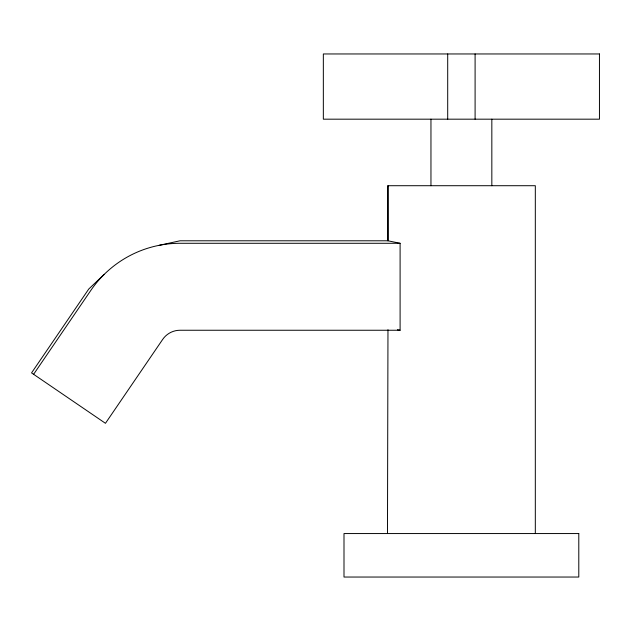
<?xml version="1.0" encoding="UTF-8"?>
<svg xmlns="http://www.w3.org/2000/svg" width="631" height="631" viewBox="0 0 631 631"><rect width="100%" height="100%" fill="white"/><g stroke="black" fill="none" stroke-linecap="round" stroke-linejoin="round"><path stroke-width="0.95" d="M387.481 533.558L387.97 329.729M388.388 185.711L387.97 240.797L400.101 243.282L400.101 330.25L180.04 330.25A21.036 21.036 0 0 0 162.664 339.431L105.456 423.306L31.55 372.897L88.758 289.022L104.257 274.335M33.609 374.309L90.817 290.434A108.004 108.004 0 0 1 180.04 243.282L400.101 243.282M159.178 245.325L180.04 240.79L387.97 240.797L387.481 185.711L535.317 185.711L535.317 533.558M397.412 329.729L400.101 330.25M491.833 119.18L491.833 185.711M475.096 53.958L475.096 119.18M447.702 53.958L447.702 119.18M430.957 119.18L430.957 185.711M599.45 53.958L323.34 53.958L323.34 119.18L599.45 119.18L599.45 53.958M578.793 533.558L343.998 533.558L343.998 577.042L578.793 577.042L578.793 533.558"/></g></svg>
